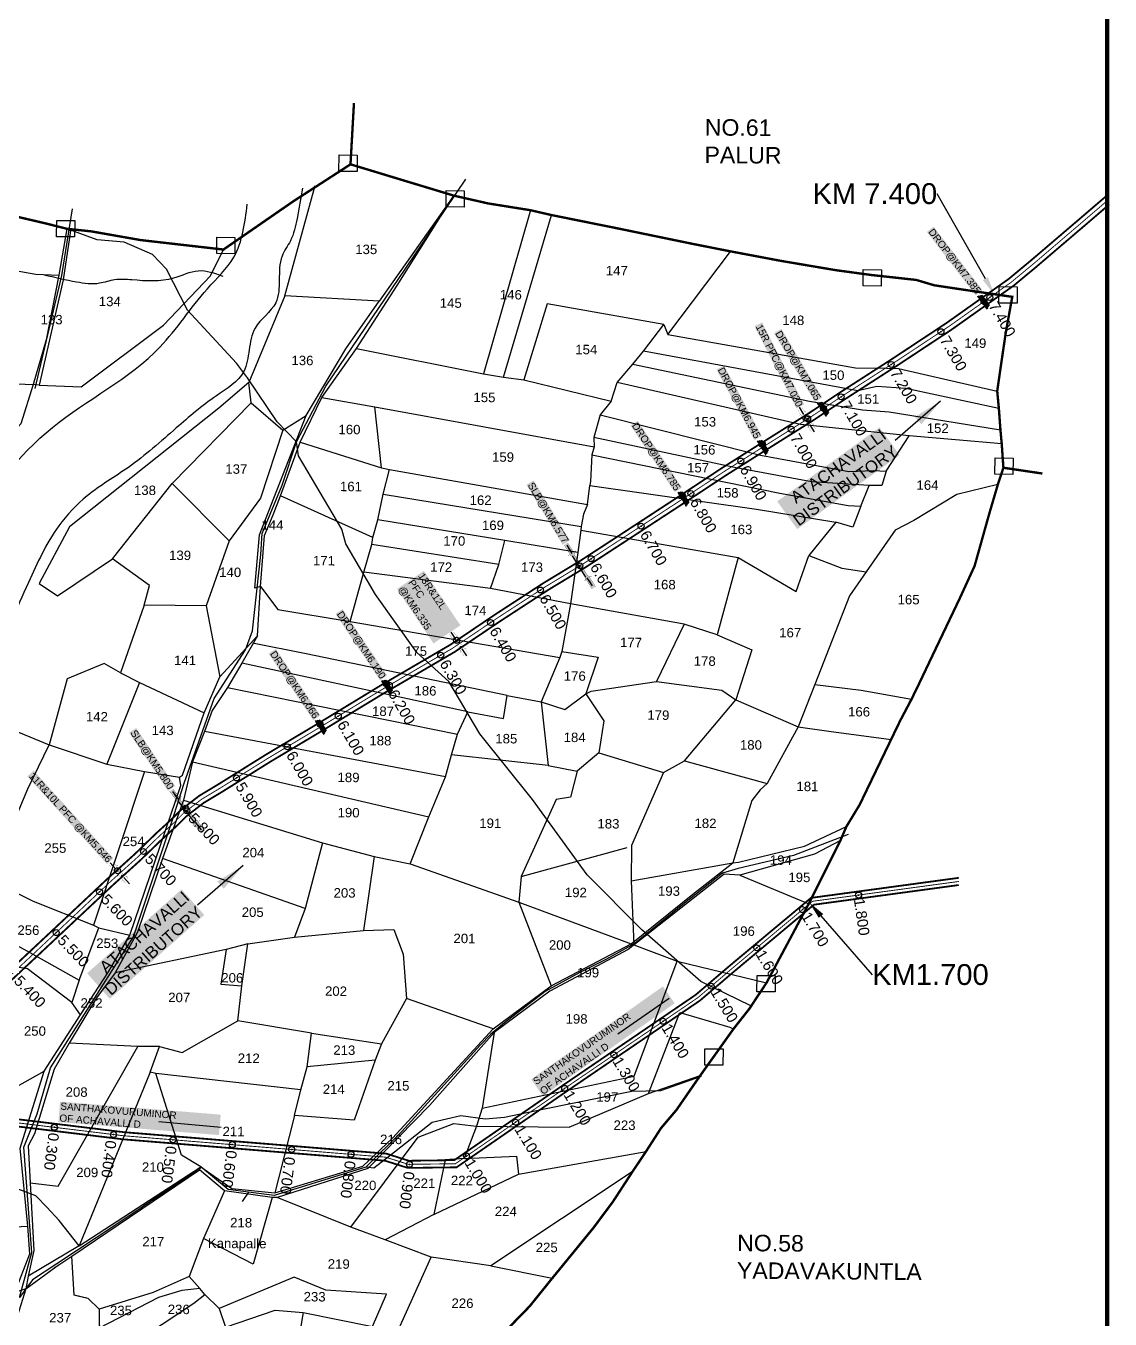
# Model space of a CAD drawing. Header units: inches. Extents: x 204890 to 210418, y 1599580 to 1605433.
# Drawn here: x 208598 to 210418, y 1602123 to 1604295 of the extents above; entities that cross this region are included whole.
import ezdxf
from ezdxf import colors
from ezdxf.entities.mleader import LeaderData, LeaderLine
from ezdxf.enums import TextEntityAlignment as Align
from ezdxf.math import Vec2, Vec3

# ---------------------------------------------------------------- set-up
doc = ezdxf.new("R2010")
doc.units = ezdxf.units.IN
doc.header["$LTSCALE"] = 15
doc.header["$MEASUREMENT"] = 0
doc.header["$PDMODE"] = 32
doc.header["$PDSIZE"] = 10
doc.linetypes.add('ACAD_ISO02W100', pattern=[15, 12, -3])
doc.linetypes.add('HIDDEN2', pattern=[0.1875, 0.125, -0.0625])
for name, color, linetype in [('BOUNDARY', 5, 'Continuous'), ('BOUNDRY STONES', 240, 'Continuous'), ('CANAL1', 7, 'Continuous'), ('CSMark', 72, 'Continuous'), ('PLOTS', 7, 'Continuous'), ('PLOTS NO', 7, 'Continuous'), ('RE REMARKS', 7, 'Continuous'), ('ROADS', 1, 'Continuous'), ('STREAMS', 4, 'Continuous'), ('STRUCTURE', 5, 'Continuous'), ('TEXT', 1, 'Continuous'), ('text2', 7, 'Continuous'), ('VILLAGE STONES', 240, 'Continuous')]:
    doc.layers.add(name, color=color, linetype=linetype)
doc.styles.add('FONT1', font='Arial')
doc.styles.get("Standard").update_dxf_attribs({"font": 'arial.ttf'})
doc.dimstyles.get("Standard").update_dxf_attribs({"dimtxt": 0.18, "dimasz": 0.18, "dimexe": 0.18, "dimexo": 0.0625, "dimgap": 0.09, "dimtad": 0, "dimtih": 1, "dimtoh": 1, "dimdec": 4, "dimzin": 0, "dimdsep": 46, "dimtxsty": 'Standard', "dimcen": 0.09, "dimadec": 0, "dimazin": 0, "dimtfac": 1, "dimtdec": 4, "dimtofl": 0, "dimtmove": 0, "dimatfit": 3, "dimfxl": 1, "dimtolj": 1, "dimtzin": 0, "dimarcsym": 0})

# ---------------------------------------------------------------- blocks, each defined once
blk = doc.blocks.new('DROP')
h = blk.add_hatch()
h.set_pattern_fill('ANSI31', color=1, scale=10, angle=45)
h.set_pattern_definition([(90, (-324.4107, -25.7687), (-1.25, 0), [])])
h.paths.add_polyline_path([(-9.9, -4.3), (-13.8, 4.1), (13.8, 4.1), (10.2, -4.3)])
at = {"layer": 'STRUCTURE', "color": 5, "const_width": 0.49}
blk.add_lwpolyline([(-9.9, -4.3), (-13.8, 4.1), (13.8, 4.1), (10.2, -4.3), (-9.9, -4.3)], dxfattribs=at)
at = {"layer": 'STRUCTURE', "color": 5}
blk.add_circle((0, 0), 1.33, dxfattribs=at)
blk = doc.blocks.new('1INLET')
at = {"layer": 'STRUCTURE', "color": 190}
for points, const_width in [([(9.4, 10.1), (9.4, 7.3), (5.2, 4.5), (0, 4.5), (0, 4.5), (0, 4.5), (-5.2, 4.5), (-9.4, 7.3), (-9.4, 10.1)], 0.35), ([(0, -4.5), (0, 4.5)], 1.75), ([(7.3, 5.9), (22.7, 5.9)], 0.35), ([(-9.4, -10.1), (-9.4, -7.3), (-5.2, -4.5), (0, -4.5), (5.2, -4.5), (9.4, -7.3), (9.4, -10.1)], 0.35), ([(7.3, -5.9), (22.7, -5.9)], 0.35)]:
    blk.add_lwpolyline(points, dxfattribs=dict(at, const_width=const_width))
at = {"layer": 'STRUCTURE', "color": 0}
blk.add_circle((0, 0), 1.31, dxfattribs=at)
blk.add_leader([(26, 0.1), (5.6, 0)], dimstyle='Standard', override={"dimasz": 8, "dimgap": 0.09, "dimtad": 0}, dxfattribs=at)
blk = doc.blocks.new('1SLB')
at = {"layer": 'STRUCTURE'}
h = blk.add_hatch(dxfattribs=at)
h.set_pattern_fill('DOTS', color=6, scale=14, angle=320.3722, style=0)
h.set_pattern_definition([(320.372247934, (-538945.0768, -1194857.3203), (0.89503691186, 0.39489261377), [0, -0.875])])
h.paths.add_polyline_path([(-43.8, 3.5), (-43.8, -3.5), (-23.1, -3.5), (-21, -2.1), (21, -2.1), (23.1, -3.5), (43.8, -3.5), (43.8, 3.5), (23.1, 3.5), (21, 2.1), (-21, 2.1), (-23.1, 3.5)])
at = {"layer": 'STRUCTURE', "color": 6, "linetype": 'ACAD_ISO02W100', "ltscale": 0.5, "const_width": 0.35}
for points in [[(-43.8, 3.5), (-23.1, 3.5)], [(23.1, 3.5), (43.8, 3.5)], [(-43.8, -3.5), (-23.1, -3.5)], [(23.1, -3.5), (43.8, -3.5)]]:
    blk.add_lwpolyline(points, dxfattribs=at)
at = {"layer": 'STRUCTURE', "color": 6, "const_width": 0.44}
for points in [[(-25.2, 7.7), (-25.2, 4.9), (-21, 2.1), (21, 2.1), (25.2, 4.9), (25.2, 7.7)], [(-25.2, -7.7), (-25.2, -4.9), (-21, -2.1), (21, -2.1), (25.2, -4.9), (25.2, -7.7)]]:
    blk.add_lwpolyline(points, dxfattribs=at)
at = {"layer": 'STRUCTURE', "color": 6}
blk.add_lwpolyline([(-21, -2.1), (21, -2.1)], dxfattribs=at)
blk.add_lwpolyline([(-21, -2.1), (21, -2.1)], dxfattribs=at)
at = {"layer": 'STRUCTURE', "color": 0}
blk.add_circle((0, 0), 0.871, dxfattribs=at)
for points in [[(-40.8, 0), (-24.8, 0)], [(39.6, -0.2), (23.5, -0.2)]]:
    blk.add_leader(points, dimstyle='Standard', override={"dimasz": 10, "dimgap": 0.09, "dimtad": 0}, dxfattribs=at)

msp = doc.modelspace()

# ---------------------------------------------------------------- linework, layer by layer
at = {"color": 5, "const_width": 7.28}
msp.add_lwpolyline([(204893.9, 1604774.5), (210412.5, 1604774.5), (210412.5, 1599583.4), (204893.9, 1599583.4)], close=True, dxfattribs=at)
at = {"layer": 'BOUNDARY', "const_width": 4}
for points in [[(208583.9, 1603974.1), (208631.3, 1603963), (208666.8, 1603954), (208708, 1603949.6), (208790.8, 1603935), (208929.7, 1603919.1), (209047.2, 1604000.3), (209142.9, 1604062.2), (209148.7, 1604165), (209142.9, 1604062.2), (209236.5, 1604033.8), (209316.5, 1604009.6), (209374, 1603996.5), (209444.7, 1603985.2), (209480.3, 1603977), (209592.9, 1603954.3), (209718.2, 1603928.4), (209780.4, 1603916.1), (209865.1, 1603900.1), (209957.8, 1603884.4), (210017.5, 1603876.3), (210092.2, 1603868.1), (210122.5, 1603859.1), (210179, 1603850.6), (210253.5, 1603839.7), (210242.7, 1603780.5), (210233.8, 1603720.1), (210228.2, 1603681.3)], [(210228.2, 1603681.3), (210231, 1603652), (210233.6, 1603616.5), (210235.8, 1603592.8), (210237.6, 1603566.4), (210238.6, 1603552.7), (210304.1, 1603543), (210238.6, 1603552.7), (210229.3, 1603524.6), (210214.3, 1603473.6), (210190.3, 1603387.9), (210165.5, 1603333.7), (210121.3, 1603241), (210097, 1603189.9), (210084.5, 1603164.2), (210065.6, 1603128.4), (210050.1, 1603096.3), (210034.2, 1603063.3), (209997.4, 1602986.9), (209975.1, 1602950.1), (209965, 1602926.6), (209911.9, 1602820.5), (209841.1, 1602687.9), (209812.3, 1602644.3), (209785.4, 1602610.1), (209758, 1602571.6), (209729.7, 1602531.9), (209689.8, 1602474.2), (209664.1, 1602443.9), (209638.9, 1602404.7), (209615.8, 1602370.2), (209583.4, 1602320.4), (209550.8, 1602276.6), (209481.6, 1602191.9), (209443.6, 1602144.7), (209421.7, 1602122.2), (209391.5, 1602091.1)]]:
    msp.add_lwpolyline(points, dxfattribs=at)
at = {"layer": 'BOUNDRY STONES'}
for points in [[(209123.9, 1604077.9), (209154.3, 1604077.7), (209154.1, 1604050.1), (209123.6, 1604050.4)], [(209303.4, 1604018.2), (209333.8, 1604017.9), (209333.6, 1603990.4), (209303.2, 1603990.6)], [(208649.8, 1603968), (208680.2, 1603967.8), (208680, 1603940.3), (208649.6, 1603940.5)], [(208918.6, 1603939.7), (208949, 1603939.5), (208948.8, 1603911.9), (208918.4, 1603912.2)], [(210003.3, 1603885.5), (210033.8, 1603885.2), (210033.5, 1603857.7), (210003.1, 1603857.9)], [(210231.4, 1603856.8), (210261.9, 1603856.6), (210261.6, 1603829.1), (210231.2, 1603829.3)], [(210224.5, 1603569.3), (210254.9, 1603569), (210254.7, 1603541.5), (210224.3, 1603541.7)], [(209825.2, 1602700.2), (209855.6, 1602700), (209855.4, 1602672.4), (209825, 1602672.7)], [(209737.8, 1602577.2), (209768.2, 1602576.9), (209768, 1602549.4), (209737.5, 1602549.6)]]:
    msp.add_lwpolyline(points, close=True, dxfattribs=at)
at = {"layer": 'CANAL1', "color": 200, "const_width": 3}
for points in [[(208562.8, 1602701), (208662.1, 1602794), (208735.1, 1602862.6), (208780.6, 1602903.7), (208817.2, 1602939.2), (208842, 1602961.8), (208858.3, 1602978.1), (208870.1, 1602987.2), (208888.7, 1603001.6), (208919, 1603019.8), (209001.5, 1603071.3), (209082.6, 1603119.7), (209192.3, 1603186.4), (209310.3, 1603255.4), (209385.8, 1603306.4), (209466.8, 1603359.1), (209529.8, 1603397.3), (209598.4, 1603442), (209690, 1603501.9), (209765.6, 1603551.8), (209828.7, 1603591.8), (209911.4, 1603643.8), (209966.1, 1603680.2), (210055.5, 1603737.8), (210143, 1603795.7), (210206.6, 1603840.8), (210247.6, 1603869.8), (210285.1, 1603901), (210369.7, 1603973.3), (210414.2, 1604011.5)], [(208572.4, 1602690.8), (208671.6, 1602783.8), (208744.6, 1602852.3), (208790.1, 1602893.5), (208826.8, 1602929), (208851.7, 1602951.7), (208867.6, 1602967.6), (208878.7, 1602976.2), (208896.6, 1602990), (208926.3, 1603007.8), (209008.8, 1603059.3), (209089.8, 1603107.7), (209199.4, 1603174.3), (209317.8, 1603243.5), (209393.6, 1603294.7), (209474.3, 1603347.3), (209537.3, 1603385.5), (209606, 1603430.3), (209697.6, 1603490.2), (209773.2, 1603540.1), (209836.2, 1603580), (209919, 1603632), (209973.8, 1603668.5), (210063.1, 1603726.1), (210151, 1603784.2), (210214.7, 1603829.4), (210256.1, 1603858.7), (210294.1, 1603890.3), (210378.8, 1603962.7), (210416.2, 1603994.8)], [(210163.7, 1602852), (209920.7, 1602819), (209784.9, 1602705.4), (209729.6, 1602658.2), (209506.4, 1602506.1), (209320.9, 1602378), (209239.1, 1602377), (209200.8, 1602389.1), (208761.4, 1602425), (208515.3, 1602455), (208347.3, 1602474)], [(210163.8, 1602864.1), (209915.7, 1602830.4), (209777.1, 1602714.6), (209722.4, 1602667.8), (209499.6, 1602515.9), (209317.1, 1602390), (209240.9, 1602389), (209203.2, 1602400.9), (208762.6, 1602437), (208516.7, 1602467), (208348.7, 1602486)]]:
    msp.add_lwpolyline(points, dxfattribs=at)
at = {"layer": 'CANAL1', "color": 1, "linetype": 'HIDDEN2', "ltscale": 4, "const_width": 1.5}
for points in [[(208567.6, 1602695.9), (208666.9, 1602788.9), (208739.8, 1602857.5), (208785.4, 1602898.6), (208822, 1602934.1), (208846.8, 1602956.8), (208862.9, 1602972.9), (208874.4, 1602981.7), (208892.7, 1602995.8), (208922.7, 1603013.8), (209005.2, 1603065.3), (209086.2, 1603113.7), (209195.8, 1603180.3), (209314, 1603249.5), (209389.7, 1603300.6), (209470.5, 1603353.2), (209533.5, 1603391.4), (209602.2, 1603436.2), (209693.8, 1603496), (209769.4, 1603546), (209832.5, 1603585.9), (209915.2, 1603637.9), (209969.9, 1603674.3), (210059.3, 1603731.9), (210147, 1603789.9), (210210.7, 1603835.1), (210251.8, 1603864.3), (210289.6, 1603895.6), (210374.3, 1603968), (210411.8, 1604000.2)], [(210163.8, 1602858), (209918.2, 1602824.7), (209781, 1602710), (209726, 1602663), (209503, 1602511), (209319, 1602384), (209240, 1602383), (209202, 1602395), (208762, 1602431), (208516, 1602461), (208348, 1602480)]]:
    msp.add_lwpolyline(points, dxfattribs=at)
at = {"layer": 'CSMark', "color": 3, "linetype": 'Continuous'}
for p in [(209995.6, 1602835.2), (209901.4, 1602810.7), (209824.7, 1602746.6), (209748.3, 1602682.1), (209667.6, 1602623.2), (209585, 1602566.9), (209502.3, 1602510.5), (209420, 1602453.7), (208646, 1602445.2), (208745.2, 1602433), (208844.8, 1602424.2), (208944.5, 1602416.1), (209044.2, 1602407.9), (209143.8, 1602399.8), (209337.7, 1602396.9), (209241.8, 1602383)]:
    msp.add_point(p, dxfattribs=at)
at = {"layer": 'PLOTS'}
for points in [[(209316.5, 1604009.6), (209190.9, 1603832.4), (209032.9, 1603841.3), (209083.6, 1604026.9)], [(207960.1, 1603103.5), (207962.3, 1603093.7), (208034.6, 1603103.1), (208342.3, 1603117.5), (208527.1, 1603132.5), (208637.1, 1603087.6), (208733.9, 1603055.1), (208797, 1603042.6), (208855.7, 1603033.2), (208861.2, 1603036.7), (208897.3, 1603140.9), (208923.6, 1603201.8), (208987, 1603270.7), (208992.1, 1603353.3), (208998.7, 1603439.2), (209013, 1603473.8), (209025.2, 1603505.5), (209058.2, 1603595.8), (209094.6, 1603670.6), (209153, 1603753.1), (209221, 1603859), (209316.5, 1604009.6)], [(209444.7, 1603985.2), (209365.9, 1603710.5)], [(209399.5, 1603705), (209480.3, 1603977)], [(208666.8, 1603954), (208653.2, 1603875.9), (208632.4, 1603767.4), (208610.4, 1603692.6), (208589.4, 1603626.3), (208535.7, 1603567.6), (208516.3, 1603522.9), (208491.5, 1603472.8), (208329.9, 1603488.9), (208322.3, 1603457.3), (208318.7, 1603434.3), (207960.8, 1603478.5), (207953.3, 1603382.4), (207947.5, 1603241), (207958.4, 1603131)], [(208666.8, 1603954), (208666.8, 1603954), (208673.2, 1603950.6), (208660.6, 1603868), (208620.2, 1603691.4), (208610.4, 1603692.6)], [(208164.6, 1603947.4), (208281.8, 1603944.2), (208308.9, 1603932), (208614.9, 1603877.5), (208653.2, 1603875.9)], [(208620.2, 1603691.4), (208691, 1603688.5), (208828.9, 1603792.1), (208908, 1603875.2), (208929.7, 1603919.1)], [(209153, 1603753.1), (209365.9, 1603710.5), (209399.5, 1603705), (209433.7, 1603700.3), (209580.6, 1603664.3), (209590.7, 1603695.9), (209616.8, 1603726.7), (209634.4, 1603748.5), (209669, 1603793.4), (209675.3, 1603776.6), (209780.4, 1603916.1)], [(209032.9, 1603841.3), (208972.2, 1603695.7), (208921.9, 1603652.6), (208671.5, 1603453.5), (208620.6, 1603358.3), (208651.3, 1603337.6), (208743.4, 1603399.5), (208843.7, 1603526.3), (208976.3, 1603661.7), (208972.2, 1603695.7)], [(208976.3, 1603661.7), (209029.6, 1603615.8), (209068.4, 1603640.6), (209135, 1603752.2), (209190.9, 1603832.4)], [(209669, 1603793.4), (209473, 1603828), (209433.7, 1603700.3)], [(209675.3, 1603776.6), (209990.2, 1603720.2), (210042.2, 1603719.8), (210062.4, 1603719.6), (210228.2, 1603681.3)], [(210231, 1603652), (210074.8, 1603685.6), (210026.1, 1603689.2), (209994.2, 1603682), (209634.4, 1603748.5)], [(209616.8, 1603726.7), (209913.4, 1603664.6), (210002.4, 1603650.1), (210046.9, 1603646.6), (210233.6, 1603616.5)], [(208142.6, 1603708.8), (208253.1, 1603707.6), (208610.4, 1603692.6)], [(210235.8, 1603592.8), (210080.6, 1603606.1), (209898.3, 1603625.5), (209590.7, 1603695.9)], [(209094.6, 1603670.6), (209183.6, 1603654.8), (209551.8, 1603588.1), (209547.8, 1603574.6), (209545.5, 1603530), (209544.8, 1603522.8)], [(209194.8, 1603552.8), (209183.6, 1603654.8)], [(209580.6, 1603664.3), (209562.1, 1603641.8), (209551.2, 1603603.7), (209551.8, 1603588.1)], [(208992.1, 1603353.3), (208982.3, 1603350.6), (208990.3, 1603440.3), (209068.4, 1603640.6)], [(209562.1, 1603641.8), (209831.1, 1603574), (209979.4, 1603546.4), (210020.7, 1603548.2), (210041.9, 1603547), (210080.6, 1603606.1)], [(209029.6, 1603615.8), (208991.7, 1603501.6), (208939.4, 1603429.8), (208843.7, 1603526.3)], [(209058.2, 1603595.8), (209194.8, 1603552.8), (209208.5, 1603550), (209540.9, 1603490.8), (209544.8, 1603522.8), (209824.5, 1603483.2), (209957.6, 1603461.6), (209912, 1603405.3), (209967.3, 1603384.3), (210008.4, 1603377.7), (209980.2, 1603337.7), (209922.4, 1603188.9), (210000.1, 1603179.2), (210084.5, 1603164.2)], [(210041.9, 1603547), (210034.3, 1603522.7), (210013.1, 1603522.8), (209916.6, 1603528.9), (209787.4, 1603553.2), (209551.2, 1603603.7)], [(209547.8, 1603574.6), (209863.4, 1603510.2), (209977.9, 1603489.2), (209999.1, 1603488), (210013.1, 1603522.8)], [(209142.4, 1603294.4), (209165.3, 1603377.1), (209178.6, 1603424.1), (209180.6, 1603435.7), (209188.6, 1603465.3), (209197.9, 1603508.2), (209208.5, 1603550)], [(210238.6, 1603552.7), (210229.3, 1603524.6), (210160.6, 1603507.9), (210088.5, 1603464.4), (210057, 1603447.7), (210008.4, 1603377.7)], [(209180.6, 1603435.7), (209025.2, 1603505.5)], [(209197.9, 1603508.2), (209529.8, 1603454.1)], [(209540.9, 1603490.8), (209533.7, 1603474.7), (209529.8, 1603454.1), (209529.3, 1603447.8), (209524.5, 1603410.4), (209512, 1603324.1), (209497.4, 1603244.2), (209494.4, 1603233.8), (209463, 1603159.5), (209474.7, 1603052.8), (209523.1, 1603043.4), (209512, 1602999.8), (209487.9, 1602995.4), (209429.2, 1602866.4), (209425.2, 1602823.1), (209479.4, 1602682.9)], [(209999.1, 1603488), (209986.1, 1603453.1), (209957.6, 1603461.6)], [(209524.5, 1603410.4), (209401.8, 1603430.5), (209188.6, 1603465.3)], [(209529.3, 1603447.8), (209793.3, 1603401.8), (209890.9, 1603345.1), (209912, 1603405.3)], [(208939.4, 1603429.8), (208900.6, 1603321.1), (208923.6, 1603201.8)], [(209391.6, 1603390.5), (209178.6, 1603424.1)], [(209378.1, 1603349.8), (209391.6, 1603390.5), (209401.8, 1603430.5)], [(208900.6, 1603321.1), (208796.8, 1603321.9), (208805.7, 1603355.2), (208743.4, 1603399.5)], [(209793.3, 1603401.8), (209758.1, 1603272.4), (209702.9, 1603290), (209512, 1603324.1)], [(209512, 1603324.1), (209378.1, 1603349.8), (209165.3, 1603377.1)], [(208992.1, 1603353.3), (209021, 1603314.7), (209142.4, 1603294.4), (209494.4, 1603233.8)], [(208796.8, 1603321.9), (208757, 1603208.6), (208729.3, 1603224.2), (208667.2, 1603198.5), (208637.1, 1603087.6)], [(209702.9, 1603290), (209656.7, 1603193.6)], [(208987, 1603270.7), (208960.3, 1603224.7), (208936.3, 1603183.8), (208910.8, 1603145.1), (208897.9, 1603109.9), (208877.9, 1603058.7), (208862.9, 1602994.5), (208827.4, 1602896.7), (208785.4, 1602772.6), (208747.9, 1602704.7), (208716.9, 1602662.8), (208670.8, 1602586.4), (208645.6, 1602542.8), (208612.5, 1602434.3), (208602.2, 1602414.2), (208605.5, 1602351.8), (208611.6, 1602238.1), (208602.1, 1602195.1), (208598.2, 1602174), (208572.8, 1602093.4)], [(209406, 1603170.4), (209068.5, 1603240.4), (208978.6, 1603258)], [(209758.1, 1603272.4), (209816.5, 1603246.8), (209789.6, 1603162.9)], [(209497.4, 1603244.2), (209558.4, 1603234.9), (209537.6, 1603172.8), (209568.1, 1603127.6), (209559.8, 1603074.2), (209523.1, 1603043.4)], [(209339.6, 1603143.1), (208960.3, 1603224.7)], [(208757, 1603208.6), (208788.9, 1603192), (208897.3, 1603140.9)], [(209243.1, 1602887.7), (209274.4, 1602966.5), (209302.2, 1603033.8), (209312.4, 1603070.9), (209322.5, 1603105.4), (209339.6, 1603143.1), (209399.5, 1603131.5), (209406, 1603170.4), (209463, 1603159.5), (209502.5, 1603146.8), (209537.6, 1603172.8), (209546.9, 1603177.7), (209656.7, 1603193.6), (209766.2, 1603179.1), (209789.6, 1603162.9), (209893.9, 1603117.5), (209945.7, 1603110.2), (210050.1, 1603096.3)], [(208788.9, 1603192), (208733.9, 1603055.1)], [(208936.3, 1603183.8), (209322.5, 1603105.4)], [(209922.4, 1603188.9), (209893.9, 1603117.5), (209842.1, 1603022.3), (209830.3, 1603011.9), (209816.5, 1602994), (209784.8, 1602889.5)], [(209559.8, 1603074.2), (209668.1, 1603041.2), (209703.2, 1603060.6), (209789.6, 1603162.9)], [(209302.2, 1603033.8), (208897.9, 1603109.9)], [(208494, 1603003.2), (208461.3, 1602905.6), (208528.7, 1602861.2), (208536.9, 1602861.1), (208601.5, 1603013.8), (208637.1, 1603087.6)], [(209474.7, 1603052.8), (209312.4, 1603070.9)], [(208797, 1603042.6), (208711.6, 1602784.6)], [(208877.9, 1603058.7), (209274.4, 1602966.5)], [(209668.1, 1603041.2), (209614.5, 1602918.3), (209614.1, 1602859.1), (209618.5, 1602751.5)], [(209703.2, 1603060.6), (209842.1, 1603022.3)], [(208536.9, 1602861.1), (208610.3, 1602824.8), (208711.6, 1602784.6), (208720.3, 1602780.1), (208772.4, 1602767.7), (208858.2, 1603019.3), (208855.7, 1603033.2)], [(208862.9, 1602994.5), (209096.1, 1602922.7), (209182.5, 1602900.1), (209243.1, 1602887.7), (209425.2, 1602823.1), (209614.1, 1602753.2), (209691, 1602723.9), (209841.1, 1602687.9)], [(208891.6, 1602378.8), (208944, 1602342.3), (209016, 1602335.3), (209163.6, 1602380), (209213.3, 1602427), (209382.3, 1602610.5), (209479.4, 1602682.9), (209614.1, 1602753.2), (209717.3, 1602836.6), (209784.8, 1602889.5), (209793.9, 1602890.4), (209905, 1602917), (209975.1, 1602950.1)], [(209096.1, 1602922.7), (209067, 1602812.8), (209048.9, 1602764.4)], [(209965, 1602926.6), (209921.7, 1602904.1), (209796.4, 1602868.5), (209770.1, 1602870.4), (209608.8, 1602744), (209477.3, 1602673.9), (209383.8, 1602604.1), (209364.1, 1602477.5), (209354.6, 1602447.3), (209333.5, 1602392.6), (209301.7, 1602390.5), (209282.7, 1602298.9), (209201.2, 1602256.4)], [(209429.2, 1602866.4), (209607.2, 1602914.9)], [(209067, 1602812.8), (208827.4, 1602896.7)], [(209182.5, 1602900.1), (209165, 1602775.9)], [(209614.1, 1602859.1), (209784.8, 1602889.5)], [(209796.4, 1602868.5), (209911.9, 1602820.5)], [(208689.7, 1602633.8), (208675, 1602654.8), (208600.6, 1602711.2), (208562.7, 1602717.2), (208469.7, 1602767.2), (208398.9, 1602819.9), (208311.3, 1602833.7)], [(208491.4, 1602800.2), (208601.1, 1602741.1), (208687.6, 1602692.3), (208720.3, 1602780.1)], [(207750.3, 1602391.3), (207903.4, 1602419.4), (208033.6, 1602463.6), (208166, 1602467.5), (208225.7, 1602456.5), (208287.2, 1602457.7), (208299.4, 1602461.2), (208396, 1602460.5), (208457.7, 1602458.4), (208481.2, 1602457.5), (208536.4, 1602487.8), (208629.1, 1602539.3), (208689.7, 1602633.8), (208736.9, 1602706.1), (208772.4, 1602767.7)], [(208970.8, 1602753), (209048.9, 1602764.4), (209165, 1602775.9), (209215.9, 1602777.4), (209231.3, 1602735.9), (209236.7, 1602661.6), (209194.9, 1602585.4), (209184.1, 1602558.2), (209149, 1602457.2), (209049.1, 1602464.9), (209022.5, 1602361.7), (209016, 1602335.3)], [(208822.4, 1602581.1), (208860.2, 1602570.7), (208953.7, 1602624.1), (208960.6, 1602683), (208970.8, 1602753), (208934.5, 1602743.7), (208747.9, 1602704.7)], [(208934.5, 1602743.7), (208925.3, 1602685.5), (208960.6, 1602683)], [(209364.1, 1602477.5), (209619.1, 1602531.2), (209691, 1602723.9)], [(208687.6, 1602692.3), (208675, 1602654.8)], [(209382.3, 1602610.5), (209236.7, 1602661.6)], [(209642.8, 1602501.9), (209695.6, 1602637.8), (209779.3, 1602613.1), (209785.4, 1602610.1)], [(209049.1, 1602464.9), (209059.4, 1602508.2), (209070.3, 1602546.6), (209077.6, 1602603.4), (208953.7, 1602624.1)], [(208598.2, 1602174), (208648.3, 1602211.1), (208675.3, 1602228.6), (208889.4, 1602373.7), (208891.6, 1602378.8), (208859.4, 1602398.3), (208816.3, 1602535.6), (208806.6, 1602537.7), (208822.4, 1602581.1), (208786, 1602580.6), (208670.8, 1602586.4)], [(209383.8, 1602604.1), (209275.6, 1602481.7), (209171.8, 1602376.1), (209019.6, 1602327.1)], [(209077.6, 1602603.4), (209194.9, 1602585.4)], [(208605.5, 1602351.8), (208652.3, 1602346.2), (208786, 1602580.6)], [(209184.1, 1602558.2), (209070.3, 1602546.6)], [(208598.2, 1602174), (208579.6, 1602167.8), (208604.6, 1602232.6), (208601.2, 1602278.9), (208588.4, 1602410.4), (208629.1, 1602539.3)], [(208806.6, 1602537.7), (208687.6, 1602245.9), (208891.6, 1602378.8)], [(209059.4, 1602508.2), (208816.3, 1602535.6)], [(209143.4, 1602277.5), (209256.4, 1602428.4), (209316.1, 1602451.8), (209354.6, 1602447.3), (209509.6, 1602445.6), (209642.8, 1602501.9), (209729.7, 1602531.9)], [(208213.7, 1602493.7), (208271.6, 1602407.8), (208313.9, 1602342.3), (208356.9, 1602328.6), (208359.5, 1602269.1), (208378.2, 1602267.8), (208601.2, 1602278.9)], [(209333.5, 1602392.6), (209421.5, 1602397), (209425.1, 1602366.4), (209638.9, 1602404.7)], [(209216.1, 1602089.7), (209278.4, 1602227.1), (209201.2, 1602256.4), (209143.4, 1602277.5), (209019.6, 1602327.1), (209011.2, 1602327.1), (208931.3, 1602338.5), (208889.4, 1602373.7)], [(209615.8, 1602370.2), (209378.2, 1602212.4), (209278.4, 1602227.1)], [(209282.7, 1602298.9), (209425.1, 1602366.4)], [(208931.3, 1602338.5), (208896.2, 1602258.5), (208872, 1602194.6), (208811.9, 1602167.9), (208721, 1602139.6), (208702.5, 1602157.8), (208679.1, 1602163.3), (208675.3, 1602228.6)], [(209011.2, 1602327.1), (208979.3, 1602215.1), (208896.2, 1602258.5)], [(208687.6, 1602245.9), (208602.1, 1602195.1)], [(208773.6, 1602079.5), (208880, 1602149.8), (208898.2, 1602164.4), (208889.8, 1602174.6), (208872, 1602194.6)], [(208933.4, 1602109.6), (209016.7, 1602138.1), (209063.6, 1602134), (209180.1, 1602110.8), (209203.4, 1602164.8), (209101.5, 1602171.9), (209048.3, 1602193.5), (208922.6, 1602140.8)], [(209378.2, 1602212.4), (209481.6, 1602191.9)], [(208889.8, 1602174.6), (208859.6, 1602171.1), (208820.8, 1602159.3), (208719.9, 1602107.3)], [(208898.2, 1602164.4), (208922.6, 1602140.8), (208933.4, 1602109.6), (208868.3, 1602056)], [(208721, 1602139.6), (208721.6, 1602086.1)], [(209063.6, 1602134), (209049.4, 1602051.1), (208954.3, 1602013.3)]]:
    msp.add_lwpolyline(points, dxfattribs=at)
at = {"layer": 'PLOTS', "color": 30, "const_width": 1.59}
msp.add_lwpolyline([(208228.2, 1602297.9), (208253, 1602304.3), (208268.7, 1602302.7), (208270.1, 1602322.6), (208304.8, 1602332), (208313.9, 1602342.3), (208356.9, 1602328.6), (208359.5, 1602269.1), (208378.2, 1602267.8), (208387.6, 1602227.8), (208429.2, 1602216.1), (208437.9, 1602204.3), (208579.6, 1602167.8), (208598.3, 1602174.1), (208648.3, 1602211.1), (208675.3, 1602228.6), (208679.1, 1602163.3), (208702.5, 1602157.8), (208721, 1602139.6), (208721.4, 1602108.1)], dxfattribs=at)
at = {"layer": 'ROADS'}
for points in [[(208587.4, 1602159.4), (208602.2, 1602212.6), (208608.3, 1602234.8), (208594.6, 1602411.9), (208616.9, 1602467.7), (208639.6, 1602545.1), (208778.8, 1602765.2), (208843.2, 1602958.1), (208863.9, 1603022.9), (208914, 1603165.4), (208966.9, 1603246.7), (208978.4, 1603279.1), (208992.5, 1603407.1), (208994.8, 1603442.5), (209028.1, 1603523.3), (209052.5, 1603596.1), (209101.7, 1603689.6), (209234.4, 1603886), (209336.2, 1604037.3)], [(208613.6, 1603686), (208658.2, 1603875.3), (208676.2, 1603987.4)], [(209814.8, 1602649.2), (209730.9, 1602690.2), (209631.6, 1602776.7), (209539.9, 1602869), (209448.6, 1602995.7), (209359.8, 1603106.1), (209308.2, 1603193.7), (209254.2, 1603242.3), (209184.8, 1603339.7), (209135.2, 1603425), (209128.5, 1603449.8), (209055.8, 1603572.7), (209052.5, 1603596.1), (209019.8, 1603630), (208970, 1603703.7), (208951.7, 1603728.5), (208869.2, 1603817.2), (208833.9, 1603886.1), (208810.7, 1603910.6), (208763.3, 1603931.3), (208717.6, 1603935.5), (208667.6, 1603954)], [(209978.2, 1602936.7), (209886.6, 1602901.8), (209793.7, 1602880), (209767, 1602871.9), (209700.4, 1602819.5), (209620.1, 1602753.6), (209572.7, 1602727.3), (209527.7, 1602705.1), (209469.7, 1602673.4), (209401.5, 1602620.5), (209378.3, 1602601.5), (209360.6, 1602583.2), (209229.1, 1602438.4), (209168.9, 1602378.5), (209015, 1602330.5), (208971.9, 1602336.1), (208960.9, 1602320.8)], [(209731.6, 1602530.6), (209662.9, 1602506.2), (209615, 1602505.1), (209468.7, 1602475.5), (209401.2, 1602461.8), (209368.8, 1602459), (209328, 1602464.3), (209280.2, 1602453.3), (209208.7, 1602397.3), (209182.3, 1602376.5), (209168.9, 1602378.5)], [(208687.6, 1602245.9), (208687.6, 1602245.9), (208687.6, 1602245.9), (208654.1, 1602288.9), (208633.1, 1602311.2), (208615, 1602330.2), (208565.4, 1602348.6), (208443.1, 1602423.3), (208375.5, 1602464.1), (208315.7, 1602464.8), (208287.2, 1602453.9), (208220.1, 1602463), (208176.6, 1602472.5), (208072.6, 1602471.1), (207995, 1602457.2), (207910.6, 1602427.8), (207831, 1602411.3), (207766.9, 1602401.2), (207744.8, 1602421.2), (207520.8, 1602441.3)], [(208971.9, 1602336.1), (208937.5, 1602340.5), (208891.6, 1602378.8), (208883.4, 1602371.6), (208748.9, 1602281.5), (208650.2, 1602216.2), (208609.3, 1602189), (208587.4, 1602159.4)]]:
    msp.add_lwpolyline(points, dxfattribs=at)
at = {"layer": 'STREAMS'}
for points in [[(209062.2, 1604022.3), (209053.3, 1603971.2), (209042, 1603933.9), (209028, 1603907.9), (209017.4, 1603829.9), (208982.8, 1603787.1), (208963.8, 1603714.4), (208917.8, 1603673.4), (208850.6, 1603619.5), (208770.1, 1603553.4), (208701.2, 1603505.6), (208653.3, 1603455), (208602.4, 1603359.9), (208573.7, 1603293.4), (208537.8, 1603197), (208515.5, 1603147.1), (208488.6, 1603078.8), (208454.1, 1603051), (208378.3, 1603021.7), (208313.1, 1603002), (208233, 1602992.1), (208148.5, 1602967.2), (208079.1, 1602937.4), (207983.1, 1602919.7), (207854.5, 1602882), (207797.1, 1602845.6), (207791.1, 1602749.9), (207818.4, 1602635.9), (207834.7, 1602582.2), (207810.5, 1602523.5), (207770.6, 1602474.6), (207736.3, 1602469.6), (207690.9, 1602509.5), (207593.1, 1602510), (207528.9, 1602508.7), (207470.7, 1602487.2), (207411.5, 1602326.9), (207374, 1602251.7), (207331.3, 1602185.2), (207301.5, 1602087.1), (207293.9, 1602009), (207299.8, 1601968.5), (207302.8, 1601900.3), (207278.2, 1601791.6), (207301.2, 1601697.4), (207324.5, 1601641), (207377.6, 1601555.8), (207414, 1601495), (207436.5, 1601445.6), (207466.9, 1601401.4), (207485.1, 1601354.8), (207507.6, 1601310.7), (207518.8, 1601273.3), (207546.7, 1601239.7)], [(205395.1, 1602073.9), (205417.2, 1602108.1), (205432.2, 1602136.4), (205433, 1602170.2), (205457.3, 1602203.3), (205458.7, 1602241), (205484.1, 1602286.6), (205557.4, 1602299.2), (205632.2, 1602295.3), (205717.2, 1602317.3), (205791.3, 1602359.3), (205855.9, 1602379.6), (205921.7, 1602418.4), (205951, 1602461.8), (206008.1, 1602554.9), (206037.8, 1602589.6), (206119.5, 1602626.7), (206241.5, 1602655.2), (206335.6, 1602672), (206501.9, 1602711), (206609.6, 1602770.3), (206680.2, 1602839.8), (206791.8, 1602967.2), (206900.3, 1603071.3), (206994.2, 1603111.7), (207070.5, 1603122.5), (207197.1, 1603088.3), (207385.2, 1603072), (207502.5, 1603080.8), (207682.7, 1603068), (207783.6, 1603049.8), (207832.7, 1603068.7), (207959.6, 1603069.5), (208080.4, 1603065), (208218.8, 1603081.5), (208285.5, 1603161.7), (208385.2, 1603268.5), (208500.5, 1603449.1), (208642.7, 1603620.3), (208823.2, 1603755.4), (208902.8, 1603853.2), (208947, 1603906.2), (208969.6, 1603995.2)], [(208929.2, 1603873.9), (208887.3, 1603883), (208846.1, 1603871.1), (208776, 1603868.1), (208747.1, 1603868.3), (208721.7, 1603862.4), (208683.2, 1603864.4), (208629, 1603876.2)]]:
    msp.add_spline(points, degree=3, dxfattribs=at)
at = {"layer": 'text2', "color": 3, "linetype": 'Continuous'}
for p in [(210215.7, 1603838.6), (210133.8, 1603781.2), (210050.3, 1603726.2), (209966.3, 1603671.9), (209882.5, 1603617.3), (209797.9, 1603564), (209714.1, 1603509.5), (209630.5, 1603454.7), (209546.7, 1603400), (209461.7, 1603347.4), (209378, 1603292.7), (209294.3, 1603238), (209208, 1603187.5), (209122.4, 1603135.7), (209036.8, 1603084.2), (208951.6, 1603031.8), (208868.2, 1602976.9), (208795.4, 1602908.3), (208721.9, 1602840.6), (208649, 1602772.1)]:
    msp.add_point(p, dxfattribs=at)
at = {"layer": 'text2', "color": 2, "linetype": 'Continuous'}
for p in [(210206, 1603832, 68), (209936.8, 1603652.3), (209907, 1603636, 65), (209910, 1603635, 66), (209834, 1603592, 64), (209700, 1603506, 63), (209527.8, 1603388), (209321, 1603263, 61), (209203, 1603190, 60), (209092, 1603122, 59), (208866, 1602981, 58), (208752, 1602876, 57)]:
    msp.add_point(p, dxfattribs=at)

# ---------------------------------------------------------------- block references
at = {"layer": 'text2', "color": 3, "linetype": 'Continuous'}
for name, p, rotation in [('DROP', (210206, 1603832, 68), 125.9299723714767), ('DROP', (209936.8, 1603652.3), 123.5147207160074), ('DROP', (209835.8, 1603588), 121.6062825047828), ('DROP', (209702.3, 1603501.6), 121.6062825047828), ('1SLB', (209527.8, 1603388), 302.4270867697862), ('DROP', (209204.9, 1603185.6), 122.4270867697861), ('DROP', (209093.8, 1603118.4), 122.1554698807097), ('1SLB', (208868.8, 1602976.3), 307.2325904867149)]:
    msp.add_blockref(name, p, dxfattribs=dict(at, rotation=rotation))
for p, xscale, yscale, zscale, rotation in [((209905.3, 1603638.8), 0.7, 0.7, 0.7, 121.5740438972557), ((209911.7, 1603628.6), 0.7, 0.7, 0.7, 302.4592805056667), ((209321.5, 1603261.8), 0.7, 0.7, 0.7, 124.236772533028), ((209328.2, 1603251.8), 0.7, 0.7, 0.7, 303.1911588454607), ((208752, 1602876, 57), 0.7000000000000001, 0.7000000000000001, 0.7000000000000001, 132.1138492964224), ((208759.8, 1602867.4), 0.7, 0.7, 0.7, 313.1693615241169)]:
    msp.add_blockref('1INLET', p, dxfattribs=dict(at, xscale=xscale, yscale=yscale, zscale=zscale, rotation=rotation))

# ---------------------------------------------------------------- texts
at = {"layer": 'CSMark', "color": 1}
for s, rotation, p in [('7.400', 300.1514, (210220.9, 1603829.2)), ('7.300', 300.1514, (210139.1, 1603771.8)), ('7.200', 300.1514, (210055.6, 1603716.7)), ('7.100', 300.1514, (209971.6, 1603662.5)), ('7.000', 300.1514, (209887.8, 1603607.9)), ('6.900', 300.1514, (209803.2, 1603554.6)), ('6.800', 300.1514, (209719.4, 1603500.1)), ('6.700', 300.1514, (209635.8, 1603445.2)), ('6.600', 300.1514, (209552, 1603390.6)), ('6.500', 300.1514, (209467, 1603338)), ('6.400', 300.1514, (209383.3, 1603283.3)), ('6.300', 300.1514, (209299.6, 1603228.5)), ('6.200', 300.1514, (209213.3, 1603178.1)), ('6.100', 300.1514, (209127.7, 1603126.3)), ('6.000', 300.1514, (209042.1, 1603074.8)), ('5.900', 300.1514, (208956.9, 1603022.4)), ('5.800', 313.6105, (208875.5, 1602969)), ('5.700', 313.6105, (208802.8, 1602900.4)), ('5.600', 313.6105, (208729.2, 1602832.7)), ('5.500', 313.6105, (208656.3, 1602764.2)), ('5.400', 313.6105, (208583.3, 1602695.9))]:
    msp.add_text(s, height=18, rotation=rotation, dxfattribs=at).set_placement(p, align=Align.MIDDLE_LEFT)
at = {"layer": 'CSMark', "color": 1, "linetype": 'Continuous', "style": 'FONT1'}
for s, rotation, p in [('1.800', 278.1433, (210005.4, 1602767.3)), ('1.700', 301.3341, (209939.1, 1602750.7)), ('1.600', 301.3341, (209862.4, 1602687)), ('1.500', 301.3341, (209786.7, 1602623.6)), ('1.400', 301.3341, (209704.6, 1602563.2)), ('1.300', 301.3341, (209622.1, 1602507.4)), ('1.200', 301.3341, (209540.1, 1602450.8)), ('0.300', 262.8709, (208637.3, 1602373.4)), ('1.100', 301.3341, (209457.6, 1602393.2)), ('0.400', 262.8709, (208733.4, 1602360.6)), ('0.500', 262.8709, (208834.5, 1602351.3)), ('0.600', 262.8709, (208935.8, 1602343.9)), ('0.700', 262.8709, (209033.5, 1602332.9)), ('1.000', 301.3341, (209373.9, 1602336.7)), ('0.800', 262.8709, (209134.9, 1602326.3)), ('0.900', 262.8709, (209233.8, 1602308.4))]:
    msp.add_text(s, height=18, rotation=rotation, dxfattribs=at).set_placement(p, align=Align.MIDDLE_RIGHT)
at = {"layer": 'PLOTS NO'}
for s, p in [('135', (209169.3, 1603919.4)), ('147', (209589.9, 1603883.6)), ('146', (209412, 1603843.3)), ('134', (208739, 1603831.9)), ('145', (209311.2, 1603829.3)), ('133', (208641.3, 1603801.5)), ('148', (209886, 1603800.4)), ('154', (209538.6, 1603751.2)), ('149', (210191.5, 1603761.9)), ('136', (209062.3, 1603732.9)), ('150', (209953.3, 1603708.2)), ('155', (209367.7, 1603670.8)), ('151', (210011.7, 1603668.1)), ('153', (209738, 1603629.9)), ('152', (210128.4, 1603619.1)), ('160', (209141.2, 1603616.9)), ('156', (209736.8, 1603582.9)), ('159', (209398.9, 1603570.7)), ('137', (208951.3, 1603550.5)), ('157', (209726.2, 1603552.8)), ('138', (208798, 1603514.9)), ('161', (209143.7, 1603521.2)), ('158', (209775.7, 1603510.6)), ('164', (210111.2, 1603523.6)), ('162', (209361.3, 1603498.2)), ('144', (209012, 1603456.5)), ('169', (209382, 1603456.1)), ('163', (209798.8, 1603449.1)), ('170', (209317.1, 1603429.9)), ('139', (208856.9, 1603405.7)), ('171', (209098.3, 1603396.6)), ('172', (209295.1, 1603385.8)), ('173', (209447.5, 1603385.8)), ('140', (208941, 1603377.2)), ('168', (209670.2, 1603356.5)), ('165', (210079.5, 1603331.3)), ('174', (209352.6, 1603313)), ('167', (209880.8, 1603275.8)), ('177', (209613.8, 1603259.3)), ('141', (208865.4, 1603229.3)), ('175', (209252.9, 1603244.9)), ('178', (209737.4, 1603228.1)), ('176', (209519.3, 1603203)), ('186', (209268.7, 1603178.2)), ('187', (209197.5, 1603143.8)), ('166', (209996.4, 1603143)), ('142', (208717.3, 1603134.7)), ('179', (209659.6, 1603137.3)), ('143', (208827.6, 1603111.8)), ('185', (209404.4, 1603097.8)), ('184', (209519.1, 1603100)), ('188', (209193.1, 1603094.5)), ('180', (209814.9, 1603087.3)), ('189', (209139.6, 1603032.7)), ('181', (209909.8, 1603017.6)), ('190', (209139.7, 1602973.6)), ('191', (209377.5, 1602955.8)), ('183', (209575.8, 1602954.9)), ('182', (209738.7, 1602955.7)), ('254', (208778.9, 1602925.2)), ('255', (208647.6, 1602914.1)), ('204', (208979.9, 1602906.5)), ('194', (209865.1, 1602893.9)), ('195', (209896.2, 1602864.9)), ('203', (209133, 1602838.8)), ('192', (209521.1, 1602839.5)), ('193', (209677.4, 1602841.9)), ('205', (208978.8, 1602806.4)), ('256', (208602.4, 1602776.2)), ('196', (209803, 1602774.7)), ('253', (208734.7, 1602754.3)), ('201', (209334.2, 1602762.3)), ('200', (209494.3, 1602751.3)), ('206', (208944.5, 1602696.2)), ('199', (209541.7, 1602704.9)), ('207', (208855.5, 1602663.2)), ('202', (209118.6, 1602673.8)), ('252', (208708.3, 1602653.9)), ('198', (209522.3, 1602627.2)), ('250', (208613.3, 1602606.9)), ('212', (208972.2, 1602561.2)), ('213', (209132.5, 1602574.7)), ('215', (209223.3, 1602514.9)), ('208', (208683.3, 1602504.4)), ('214', (209114.8, 1602509.2)), ('197', (209573.8, 1602496)), ('223', (209602.8, 1602448.7)), ('211', (208946.6, 1602438.2)), ('216', (209211, 1602424.9)), ('209', (208701.1, 1602369.4)), ('210', (208811.3, 1602378.4)), ('220', (209167.8, 1602347.7)), ('221', (209266.8, 1602351.3)), ('222', (209329.8, 1602355.9)), ('224', (209403.6, 1602304)), ('218', (208959.4, 1602285.1)), ('217', (208812, 1602253.3)), ('Kanapalle', (208952.7, 1602250.2)), ('225', (209472.2, 1602243.5)), ('219', (209123.2, 1602215.7)), ('233', (209082.7, 1602160.7)), ('226', (209330.9, 1602149.8)), ('237', (208655.7, 1602125.4)), ('235', (208757.7, 1602137.7)), ('236', (208854.7, 1602139.4))]:
    msp.add_text(s, height=15.85, rotation=359.5641, dxfattribs=at).set_placement(p, align=Align.MIDDLE_CENTER)
at = {"layer": 'STRUCTURE', "color": 5, "char_height": 12, "attachment_point": 1, "bg_fill": 1, "box_fill_scale": 1.1, "bg_fill_color": 7, "bg_fill_true_color": 16777215, "bg_fill_transparency": 0}
for s, insert, width, rotation in [('DROP@KM7.385', (210121.4, 1603955.8), 131.997, 307.5378), ('15R PFC@KM7.030', (209833.2, 1603795.2), 152.371, 297.0037), ('DROP@KM7.065', (209865.5, 1603784.4), 131.997, 300.711), ('DROP@KM6.945', (209769.3, 1603722.8), 131.997, 298.2287), ('DROP@KM6.785', (209624.6, 1603630), 131.997, 303.4342), ('SLB@KM6.577', (209450, 1603529.8), 115.16, 301.1666), ('13R&12L PFC @KM6.335', (209265.8, 1603377.7), 107.547, 303.8454), ('DROP@KM6.190', (209129.3, 1603313.6), 131.866, 303.8454), ('DROP@KM6.066', (209017.2, 1603246.8), 131.899, 303.8454), ('SLB@KM5.800', (208782.9, 1603114.1), 115.119, 303.8454), ('11R&10L PFC @KM5.646', (208611.2, 1603042.3), 196.213, 312.2537), ('{\\f@Arial Unicode MS|b0|i0|c0|p34;\\C1;SANTHAKOVURUMINOR \\POF ACHAVALLI D\\Ftxt|c0; }', (209447.7, 1602525.6), 268.089, 35.1625), ('{\\f@Arial Unicode MS|b0|i0|c0|p34;\\C1;SANTHAKOVURUMINOR \\POF ACHAVALLI D\\Ftxt|c0; }', (208656.6, 1602487), 268.089, 355.367)]:
    msp.add_mtext(s, dxfattribs=dict(at, insert=insert, width=width, rotation=rotation))
at = {"layer": 'STRUCTURE', "color": 1, "char_height": 20, "width": 207.99, "attachment_point": 1, "bg_fill": 1, "box_fill_scale": 1.1, "bg_fill_color": 7, "bg_fill_true_color": 16777215, "bg_fill_transparency": 0}
for insert, rotation in [((209861.8, 1603495.7), 35.8952), ((208703.7, 1602703.7), 41.6009)]:
    msp.add_mtext('\\pi21.05948;ATACHAVALLI \\P\\pi2.35553;DISTRIBUTORY', dxfattribs=dict(at, insert=insert, rotation=rotation))
at = {"layer": 'TEXT', "char_height": 27.743, "attachment_point": 1, "rotation": 359.5641}
for s, insert, width in [('NO.61 PALUR ', (209737.5, 1604138.3), 139.999), ('NO.58 YADAVAKUNTLA', (209791.9, 1602265), 310.201)]:
    msp.add_mtext(s, dxfattribs=dict(at, insert=insert, width=width))

# ---------------------------------------------------------------- leaders
at = {"layer": 'RE REMARKS', "color": 1}
for points in [[(210133.3, 1603664.7), (210056.8, 1603598.2)], [(208962.6, 1602884.7), (208886.2, 1602818.2)], [(209677.7, 1602661.7), (209591.3, 1602601.8)], [(208926, 1602444.9), (208821.3, 1602454.2)]]:
    msp.add_leader(points, dimstyle='Standard', override={"dimasz": 50}, dxfattribs=at)
at = {"layer": 'VILLAGE STONES', "color": 1}
ml = msp.add_multileader_mtext('Standard', dxfattribs=at)
ml.set_content('KM 7.400', color=1)
ml.set_leader_properties()
ml.build(insert=Vec2(0, 0))
ml.multileader.update_dxf_attribs({"dogleg_length": 0.36, "arrow_head_size": 30})
ctx = ml.context
ctx.base_point, ctx.char_height, ctx.arrow_head_size, ctx.landing_gap_size, ctx.plane_origin = Vec3(209924.1, 1604012.7), 35, 30, 0.09, Vec3(210904.7, 1604138.2)
ctx.text_align_type = 2
notes = []
notes.append((ctx, [(1, (1, 1, 0), (210127.6, 1604012.7), (-1, 0), 1.396927018504357e-11, [(0, [(210223.1, 1603844.1)], 0, [])])]))
ctx.mtext.insert, ctx.mtext.alignment, ctx.mtext.flow_direction = Vec3(210127.5, 1604030.5), 3, 5
ml = msp.add_multileader_mtext('Standard', dxfattribs=at)
ml.set_content('KM1.700', color=1)
ml.set_leader_properties()
ml.build(insert=Vec2(0, 0))
ml.multileader.update_dxf_attribs({"dogleg_length": 0.36, "arrow_head_size": 30})
ctx = ml.context
ctx.base_point, ctx.char_height, ctx.arrow_head_size, ctx.landing_gap_size, ctx.plane_origin = Vec3(210018.2, 1602701.4), 35, 30, 0.09, Vec3(210548.2, 1603114.9)
notes.append((ctx, [(0, (1, 1, 0), (210018.2, 1602701.4), (1, 0), 1.396927018504357e-11, [(0, [(209912.8, 1602822.8)], 0, [])])]))
ctx.mtext.insert, ctx.mtext.flow_direction = Vec3(210018.3, 1602719.2), 5
for ctx, leaders in notes:
    for number, flags, end, landing, length, lines in leaders:
        leader = LeaderData()
        leader.index, (leader.has_last_leader_line, leader.has_dogleg_vector, leader.attachment_direction) = number, flags
        leader.last_leader_point, leader.dogleg_vector, leader.dogleg_length = Vec3(end), Vec3(landing), length
        for number, points, colour, breaks in lines:
            line = LeaderLine()
            line.index, line.vertices, line.color, line.breaks = number, Vec3.list(points), colors.encode_raw_color(colour), breaks
            leader.lines.append(line)
        ctx.leaders.append(leader)

doc.saveas('drawing.dxf')
